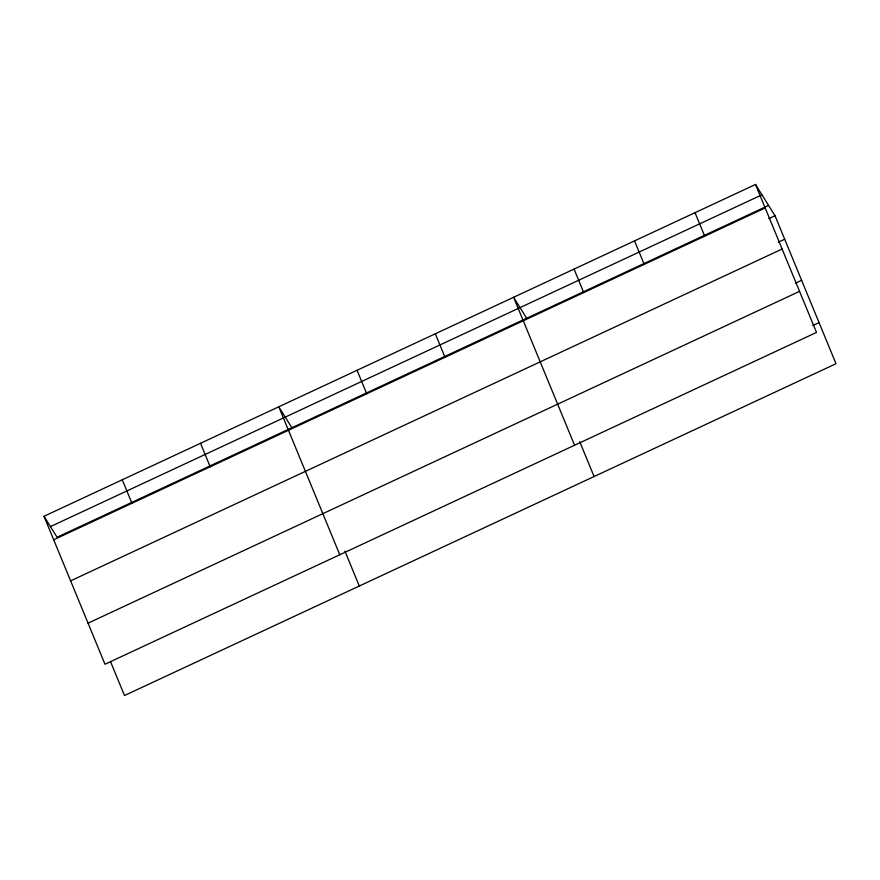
<?xml version="1.0" encoding="UTF-8"?>
<svg xmlns="http://www.w3.org/2000/svg" width="880" height="880" viewBox="0 0 880 880"><rect width="100%" height="100%" fill="white"/><g stroke="black" fill="none" stroke-linecap="round" stroke-linejoin="round"><path stroke-width="1.32" d="M755.502 184.47L816.486 332.431L104.984 664.246L44 516.285L755.502 184.47L775.016 215.754L836 363.715L124.498 695.53L110.649 661.925M50.435 526.614L761.937 194.799M768.581 205.436L57.079 537.251L44 516.285M53.68 539.781L765.182 207.966M768.845 218.636L775.016 215.754M778.525 242.121L784.696 239.239M70.609 580.855L782.111 249.04M795.454 283.195L801.625 280.313M88.055 623.172L799.557 291.357M812.9 325.512L819.071 322.641M526.669 318.252L513.59 297.286L574.574 445.247M291.874 427.746L278.795 406.791L339.779 554.752M695.024 212.674L704.704 236.17M634.546 240.878L644.226 264.374M574.068 269.082L583.748 292.578M579.722 441.672L594.088 476.531M435.325 333.795L445.005 357.28M357.06 370.293L366.74 393.778M344.927 551.177L359.293 586.025M200.53 443.289L210.21 466.785M122.265 479.787L131.945 503.283"/></g></svg>
